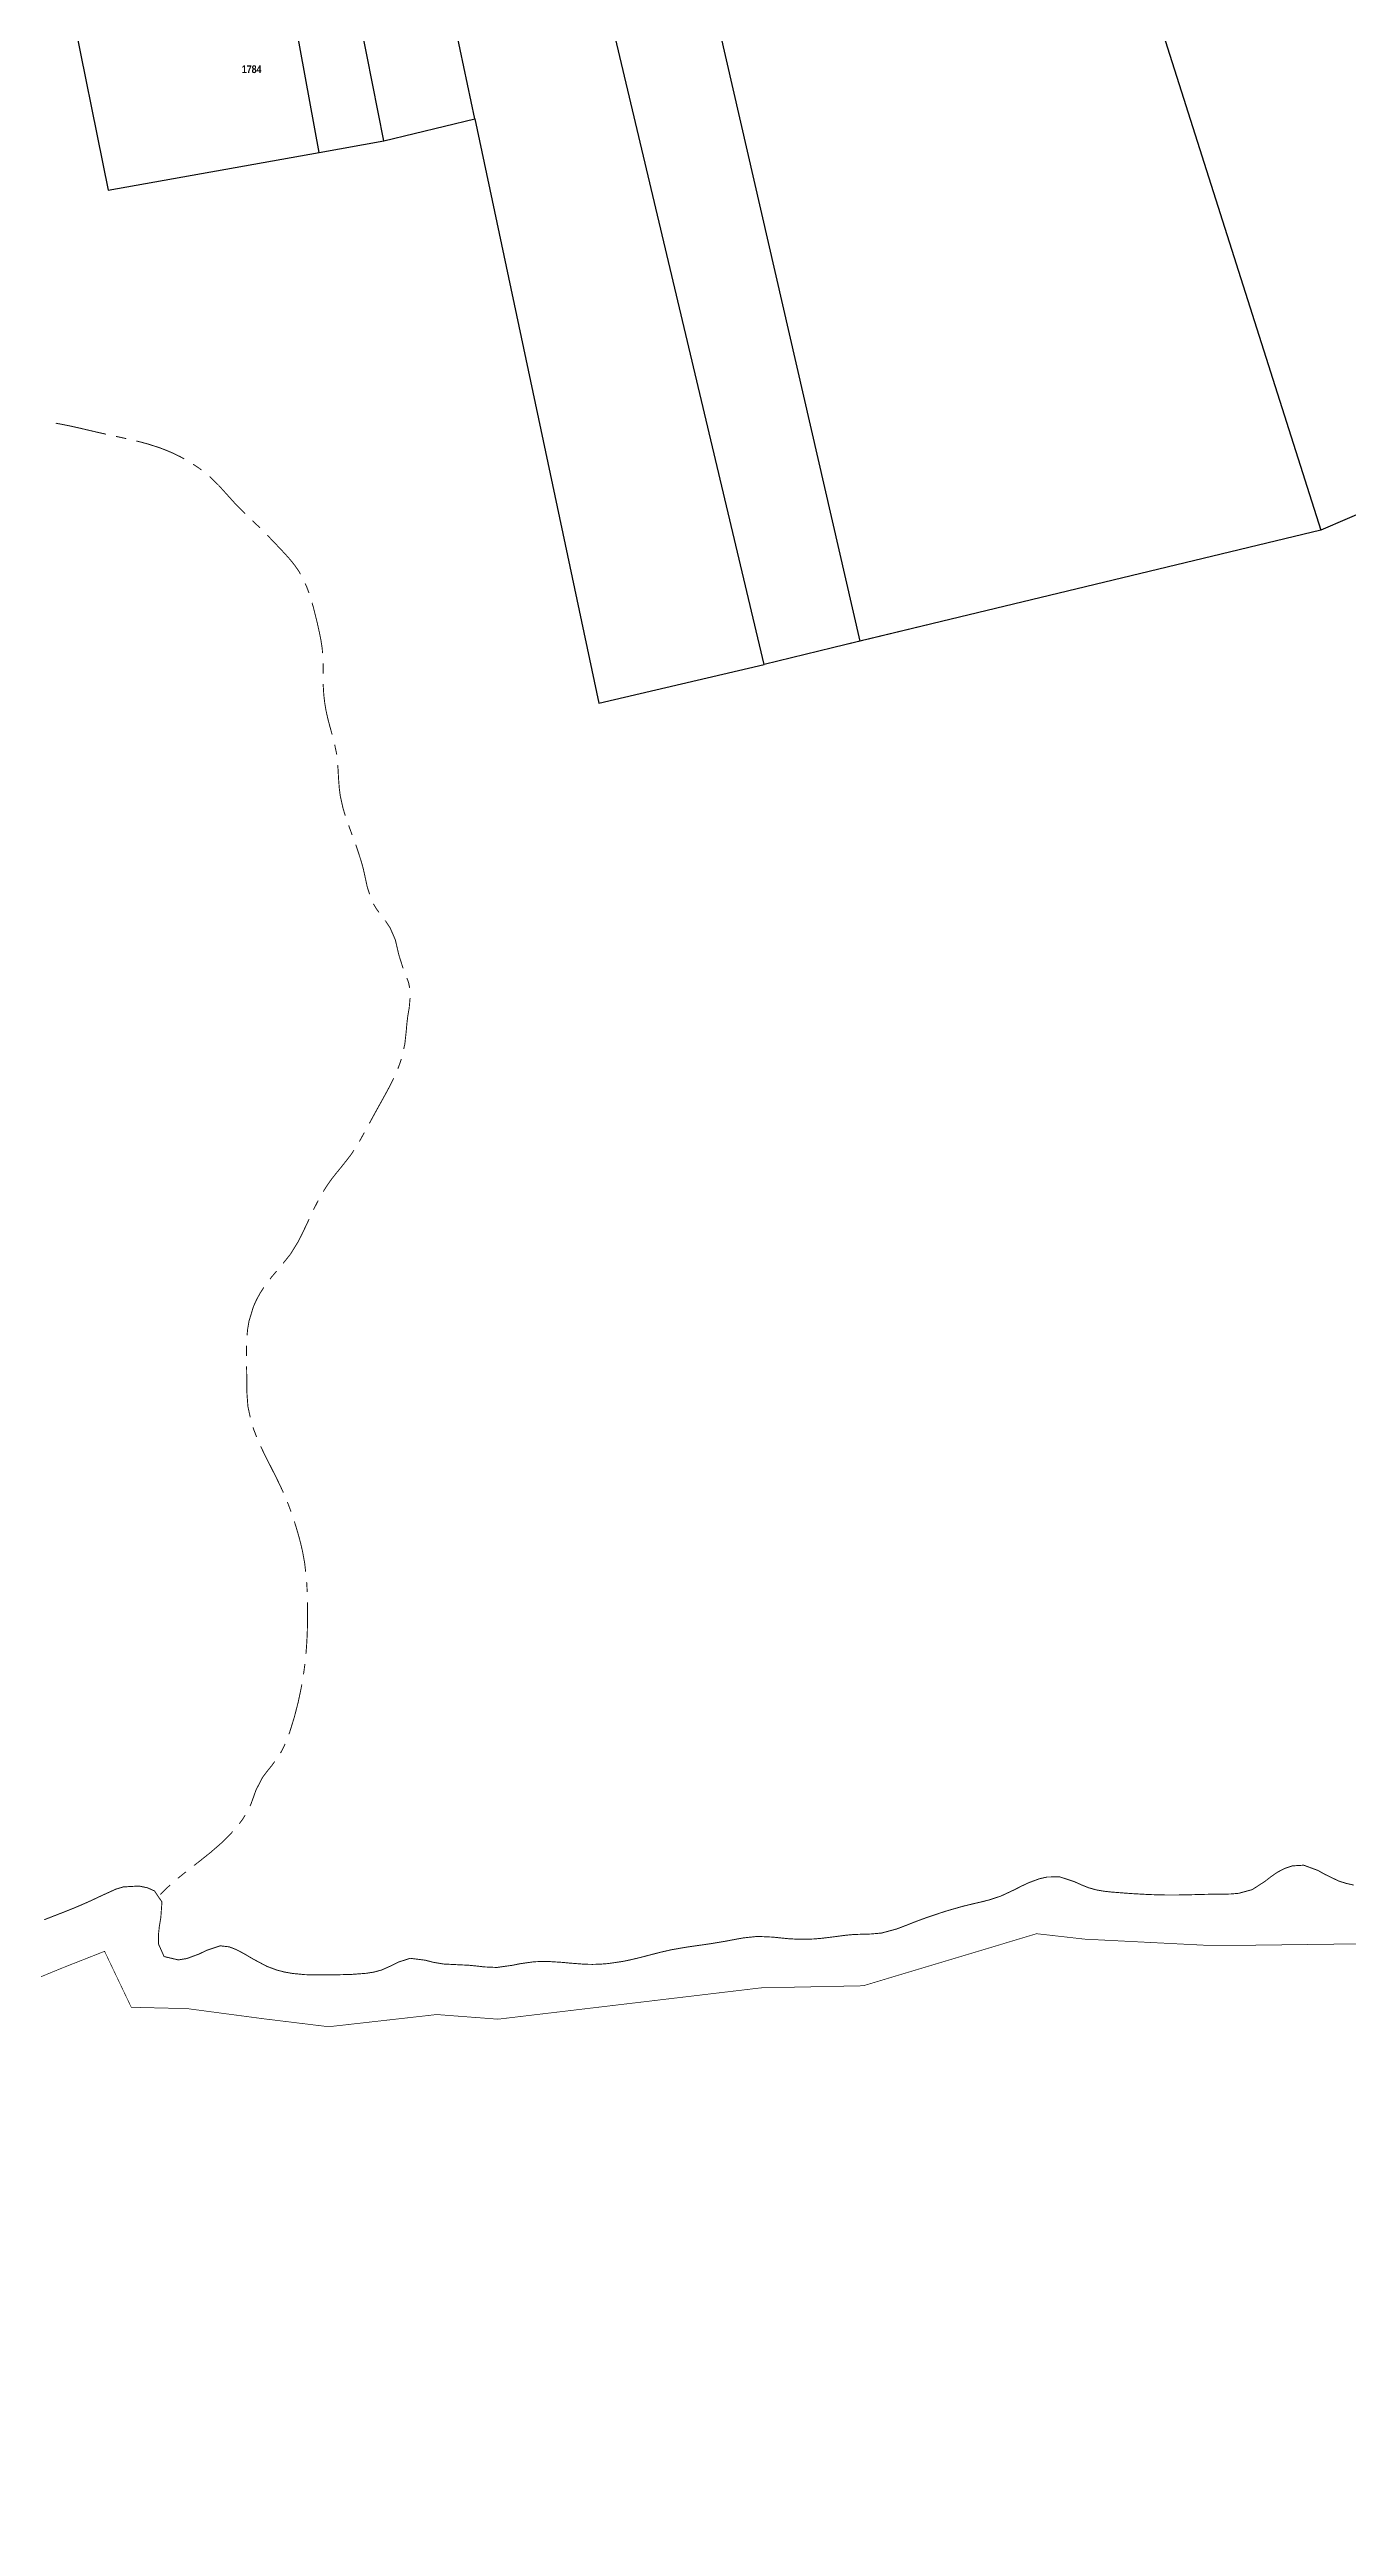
# Model space of a CAD drawing. Extents: x 201549 to 203722, y 4857623 to 4859778.
# Drawn here: x 202937.9 to 203190.1, y 4857622.9 to 4858104 of the extents above; entities that cross this region are included whole.
import ezdxf
from ezdxf.enums import TextEntityAlignment as Align

# ---------------------------------------------------------------- set-up
doc = ezdxf.new("R2010")
doc.units = 0
doc.header["$LTSCALE"] = 1.5
doc.header["$MEASUREMENT"] = 0
for name, color, linetype in [('CD-MALHA-LOTES', 40, 'CONTINUOUS'), ('HD-CURSO-INTER', 170, 'CONTINUOUS'), ('HD-CURSO-PERENE', 170, 'CONTINUOUS'), ('LM-LIM-SETOR-FISCAL', 7, 'CONTINUOUS'), ('RU-QUADRAS', 6, 'CONTINUOUS'), ('Th_NmrPort', 1, 'CONTINUOUS')]:
    doc.layers.add(name, color=color, linetype=linetype)
doc.styles.get("Standard").update_dxf_attribs({"font": 'swisscbo.ttf'})
doc.linetypes.add('Limite', pattern='A,20,-3,[130,ltypeshp.shx,S=6.35,R=0,X=0,Y=0],-3,20', length=46)

msp = doc.modelspace()

# ---------------------------------------------------------------- linework, layer by layer
at = {"layer": 'CD-MALHA-LOTES', "linetype": 'Continuous'}
for p, q in [((203133.8, 4858171.45), (203184.93, 4858010.6)), ((203062.94, 4858129.96), (203095.35, 4857989.05)), ((203076.76, 4857984.49), (203043.27, 4858125.41)), ((203020.53, 4858090.48), (203014.32, 4858119.73)), ((202941.63, 4858114.4), (202949.25, 4858076.62)), ((202990.25, 4858083.96), (202984.8, 4858113.75)), ((203002.83, 4858086.2), (202996.96, 4858116.1)), ((203002.83, 4858086.2), (203020.53, 4858090.48)), ((203020.53, 4858090.48), (203044.6, 4857977)), ((202949.25, 4858076.62), (202990.25, 4858083.96)), ((202990.25, 4858083.96), (203002.83, 4858086.2)), ((203328.56, 4858072.53), (203184.93, 4858010.6)), ((203184.93, 4858010.6), (203095.35, 4857989.05)), ((203095.35, 4857989.05), (203076.76, 4857984.49)), ((203044.6, 4857977), (203076.76, 4857984.49))]:
    msp.add_line(p, q, dxfattribs=at)
at = {"layer": 'HD-CURSO-INTER', "const_width": 0.18}
for points in [[(202939.084949, 4858031.382893), (202940.068048, 4858031.199818)], [(202940.068048, 4858031.199818), (202940.176552, 4858031.179613)], [(202940.176552, 4858031.179613), (202941.04966, 4858031.008951)], [(202941.04966, 4858031.008951), (202941.64942, 4858030.89172)], [(202941.64942, 4858030.89172), (202943.005685, 4858030.592454)], [(202943.005685, 4858030.592454), (202943.679908, 4858030.443685)], [(202943.679908, 4858030.443685), (202944.953945, 4858030.140742)], [(202944.953945, 4858030.140742), (202945.139268, 4858030.096676)], [(202945.139268, 4858030.096676), (202946.901856, 4858029.687273)], [(202946.901856, 4858029.687273), (202947.569657, 4858029.53216)], [(202947.569657, 4858029.53216), (202948.853565, 4858029.250589)], [(202950.807209, 4858028.822484), (202951.784223, 4858028.609308)], [(202951.784223, 4858028.609308), (202951.965534, 4858028.569748)], [(202951.965534, 4858028.569748), (202952.759912, 4858028.390168)], [(202954.708494, 4858027.939878), (202955.674567, 4858027.702219)], [(202955.674567, 4858027.702219), (202956.643963, 4858027.436616)], [(202956.643963, 4858027.436616), (202957.121315, 4858027.305827)], [(202957.121315, 4858027.305827), (202958.553702, 4858026.843812)], [(202958.553702, 4858026.843812), (202959.177799, 4858026.642511)], [(202959.177799, 4858026.642511), (202960.43452, 4858026.165398)], [(202960.43452, 4858026.165398), (202960.582213, 4858026.109326)], [(202960.582213, 4858026.109326), (202961.355496, 4858025.77611)], [(202961.355496, 4858025.77611), (202961.962329, 4858025.51462)], [(202961.962329, 4858025.51462), (202963.166478, 4858024.928489)], [(202963.166478, 4858024.928489), (202963.314131, 4858024.856617)], [(202963.314131, 4858024.856617), (202964.038965, 4858024.440503)], [(202965.767903, 4858023.435831), (202966.597037, 4858022.876782)], [(202966.597037, 4858022.876782), (202966.895137, 4858022.675786)], [(202966.895137, 4858022.675786), (202967.405709, 4858022.289112)], [(202968.958887, 4858021.0304), (202969.236219, 4858020.793936)], [(202969.236219, 4858020.793936), (202970.402601, 4858019.647395)], [(202970.402601, 4858019.647395), (202970.736922, 4858019.31876)], [(202970.736922, 4858019.31876), (202972.433463, 4858017.440268)], [(202972.433463, 4858017.440268), (202972.748466, 4858017.091482)], [(202972.748466, 4858017.091482), (202973.102781, 4858016.697293)], [(202973.102781, 4858016.697293), (202973.752111, 4858015.974889)], [(202973.752111, 4858015.974889), (202975.162139, 4858014.516365)], [(202975.162139, 4858014.516365), (202975.309877, 4858014.363545)], [(202975.309877, 4858014.363545), (202975.876015, 4858013.81623)], [(202977.322929, 4858012.435525), (202977.478015, 4858012.288601)], [(202977.478015, 4858012.288601), (202978.046169, 4858011.744931)], [(202978.046169, 4858011.744931), (202978.587629, 4858011.226804)], [(202978.587629, 4858011.226804), (202978.764347, 4858011.049154)], [(202980.174836, 4858009.631225), (202980.700339, 4858009.10295)], [(202980.700339, 4858009.10295), (202981.56906, 4858008.197407)], [(202981.56906, 4858008.197407), (202981.739305, 4858008.019946)], [(202981.739305, 4858008.019946), (202982.942674, 4858006.743739)], [(202982.942674, 4858006.743739), (202983.589554, 4858006.057703)], [(202983.589554, 4858006.057703), (202984.292928, 4858005.268601)], [(202984.292928, 4858005.268601), (202984.592387, 4858004.932645)], [(202984.592387, 4858004.932645), (202984.937574, 4858004.504516)], [(202984.937574, 4858004.504516), (202985.534206, 4858003.764525)], [(202985.534206, 4858003.764525), (202986.128561, 4858002.899611)], [(202986.128561, 4858002.899611), (202986.42302, 4858002.471111)], [(202986.42302, 4858002.471111), (202986.638605, 4858002.042161)], [(202987.53673, 4858000.25516), (202987.768514, 4857999.793979)], [(202987.768514, 4857999.793979), (202988.291583, 4857998.40538)], [(202988.879981, 4857996.493942), (202989.11341, 4857995.733546)], [(202989.11341, 4857995.733546), (202989.650025, 4857993.59527)], [(202989.650025, 4857993.59527), (202989.843084, 4857992.825978)], [(202989.843084, 4857992.825978), (202990.324278, 4857990.672225)], [(202990.324278, 4857990.672225), (202990.338311, 4857990.609415)], [(202990.338311, 4857990.609415), (202990.517641, 4857989.69112)], [(202990.517641, 4857989.69112), (202990.626506, 4857989.133653)], [(202990.626506, 4857989.133653), (202990.845005, 4857987.718418)], [(202990.845005, 4857987.718418), (202990.855458, 4857987.650712)], [(202990.855458, 4857987.650712), (202990.920388, 4857986.721486)], [(202991.055141, 4857983.331108), (202991.050022, 4857982.726119)], [(202991.05265, 4857984.726095), (202991.054435, 4857983.726097)], [(202991.054435, 4857983.726097), (202991.055141, 4857983.331108)], [(202991.054629, 4857980.726218), (202991.059037, 4857980.32765)], [(202991.059037, 4857980.32765), (202991.157989, 4857978.729303)], [(202991.157989, 4857978.729303), (202991.167551, 4857978.574845)], [(202991.167551, 4857978.574845), (202991.267182, 4857977.735491)], [(202991.267182, 4857977.735491), (202991.344515, 4857977.08399)], [(202991.344515, 4857977.08399), (202991.568246, 4857975.758818)], [(202991.568246, 4857975.758818), (202991.594702, 4857975.602121)], [(202991.594702, 4857975.602121), (202991.773152, 4857974.780184)], [(202991.773152, 4857974.780184), (202991.91391, 4857974.131854)], [(202991.91391, 4857974.131854), (202992.252692, 4857972.838937)], [(202992.252692, 4857972.838937), (202992.332721, 4857972.533517)], [(202992.332721, 4857972.533517), (202992.518802, 4857971.875035)], [(202992.518802, 4857971.875035), (202992.742188, 4857971.084545)], [(202992.742188, 4857971.084545), (202992.789197, 4857970.912292)], [(202993.277247, 4857968.973546), (202993.483603, 4857967.995069)], [(202993.483603, 4857967.995069), (202993.680412, 4857967.061856)], [(202993.680412, 4857967.061856), (202993.684491, 4857967.015777)], [(202993.860837, 4857965.023566), (202993.944376, 4857964.079812)], [(202993.944376, 4857964.079812), (202993.995873, 4857963.028517)], [(202993.995873, 4857963.028517), (202994.018009, 4857962.576638)], [(202994.018009, 4857962.576638), (202994.132822, 4857961.033323)], [(202994.132822, 4857961.033323), (202994.173199, 4857960.490572)], [(202994.173199, 4857960.490572), (202994.361237, 4857959.047019)], [(202994.361237, 4857959.047019), (202994.366995, 4857959.002809)], [(202994.366995, 4857959.002809), (202994.790248, 4857957.093748)], [(202994.790248, 4857957.093748), (202994.905114, 4857956.575649)], [(202994.905114, 4857956.575649), (202995.334842, 4857955.170574)], [(202995.990464, 4857953.281112), (202996.03582, 4857953.150659)], [(202996.03582, 4857953.150659), (202996.333614, 4857952.341852)], [(202996.333614, 4857952.341852), (202996.554333, 4857951.742378)], [(202996.554333, 4857951.742378), (202996.678781, 4857951.403311)], [(202997.367893, 4857949.525779), (202997.515464, 4857949.123711)], [(202997.515464, 4857949.123711), (202998.316482, 4857946.679935)], [(202998.316482, 4857946.679935), (202998.448184, 4857946.278133)], [(202998.448184, 4857946.278133), (202998.600109, 4857945.721324)], [(202998.600109, 4857945.721324), (202998.843908, 4857944.827791)], [(202998.843908, 4857944.827791), (202999.289686, 4857942.802465)], [(202999.289686, 4857942.802465), (202999.314313, 4857942.690576)], [(202999.314313, 4857942.690576), (202999.501427, 4857941.82514)], [(202999.501427, 4857941.82514), (202999.634574, 4857941.209314)], [(202999.634574, 4857941.209314), (203000.075792, 4857939.912365)], [(203000.794049, 4857938.05313), (203001.30531, 4857937.193705)], [(203001.30531, 4857937.193705), (203001.373768, 4857937.078629)], [(203001.373768, 4857937.078629), (203001.885488, 4857936.379863)], [(203003.088813, 4857934.782473), (203003.192194, 4857934.647079)], [(203003.192194, 4857934.647079), (203003.660453, 4857933.962205)], [(203003.660453, 4857933.962205), (203004.038984, 4857933.408566)], [(203004.038984, 4857933.408566), (203004.965279, 4857931.271338)], [(203004.965279, 4857931.271338), (203005.066649, 4857931.037448)], [(203005.066649, 4857931.037448), (203005.689884, 4857928.364045)], [(203005.689884, 4857928.364045), (203005.750979, 4857928.101975)], [(203005.750979, 4857928.101975), (203006.275624, 4857926.452499)], [(203006.275624, 4857926.452499), (203006.56738, 4857925.535223)], [(203006.56738, 4857925.535223), (203006.58135, 4857925.500484)], [(203007.310256, 4857923.638311), (203007.648501, 4857922.699485)], [(203007.648501, 4857922.699485), (203007.84567, 4857921.716974)], [(203007.935406, 4857919.739698), (203007.845158, 4857918.743779)], [(203007.304585, 4857914.737313), (203007.22414, 4857913.785729)], [(203007.310012, 4857914.782006), (203007.304585, 4857914.737313)], [(203007.497581, 4857916.32677), (203007.310012, 4857914.782006)], [(203007.574566, 4857916.763933), (203007.497581, 4857916.32677)], [(203007.762407, 4857917.830604), (203007.574566, 4857916.763933)], [(203007.845158, 4857918.743779), (203007.762407, 4857917.830604)], [(203006.909716, 4857910.781534), (203006.685137, 4857909.82837)], [(203006.911965, 4857910.802148), (203006.909716, 4857910.781534)], [(203007.178184, 4857913.242111), (203006.911965, 4857910.802148)], [(203007.22414, 4857913.785729), (203007.178184, 4857913.242111)], [(203005.730949, 4857906.437642), (203005.544743, 4857906.0026)], [(203005.902566, 4857906.935686), (203005.730949, 4857906.437642)], [(203006.221997, 4857907.862698), (203005.902566, 4857906.935686)], [(203006.226468, 4857907.881675), (203006.221997, 4857907.862698)], [(203002.673679, 4857900.217358), (203001.927836, 4857898.874231)], [(203002.898013, 4857900.62316), (203002.673679, 4857900.217358)], [(203003.399545, 4857901.530385), (203002.898013, 4857900.62316)], [(203003.852416, 4857902.380678), (203003.399545, 4857901.530385)], [(203004.104806, 4857902.854556), (203003.852416, 4857902.380678)], [(203004.310871, 4857903.269284), (203004.104806, 4857902.854556)], [(203004.755839, 4857904.164831), (203004.310871, 4857903.269284)], [(203000.051488, 4857895.458957), (203000.002102, 4857895.368314)], [(203000.482234, 4857896.245511), (203000.051488, 4857895.458957)], [(203001.491964, 4857898.089305), (203000.482234, 4857896.245511)], [(203001.927836, 4857898.874231), (203001.491964, 4857898.089305)], [(202998.523808, 4857892.66498), (202998.067029, 4857891.867693)], [(202998.562826, 4857892.736116), (202998.523808, 4857892.66498)], [(202999.043738, 4857893.612885), (202998.562826, 4857892.736116)], [(202993.612123, 4857885.753509), (202992.732398, 4857884.635364)], [(202993.979915, 4857886.198446), (202993.612123, 4857885.753509)], [(202994.569011, 4857886.911105), (202993.979915, 4857886.198446)], [(202994.615635, 4857886.970339), (202994.569011, 4857886.911105)], [(202996.422921, 4857889.266393), (202994.615635, 4857886.970339)], [(202996.465255, 4857889.331893), (202996.422921, 4857889.266393)], [(202997.008071, 4857890.171744), (202996.465255, 4857889.331893)], [(202991.693392, 4857883.163139), (202991.060277, 4857882.146157)], [(202992.154307, 4857883.819523), (202991.693392, 4857883.163139)], [(202992.683965, 4857884.573806), (202992.154307, 4857883.819523)], [(202992.732398, 4857884.635364), (202992.683965, 4857884.573806)], [(202987.973321, 4857876.077403), (202987.034239, 4857874.101906)], [(202988.319284, 4857876.812742), (202987.973321, 4857876.077403)], [(202989.250032, 4857878.791029), (202989.170721, 4857878.622453)], [(202989.619814, 4857879.515851), (202989.250032, 4857878.791029)], [(202990.074259, 4857880.406626), (202989.619814, 4857879.515851)], [(202986.15391, 4857872.370673), (202985.077137, 4857870.617314)], [(202986.587559, 4857873.207375), (202986.15391, 4857872.370673)], [(202986.846596, 4857873.707171), (202986.587559, 4857873.207375)], [(202987.034239, 4857874.101906), (202986.846596, 4857873.707171)], [(202981.884466, 4857866.573636), (202981.342087, 4857865.929984)], [(202981.988067, 4857866.693323), (202981.884466, 4857866.573636)], [(202984.72746, 4857870.047918), (202983.276006, 4857868.222927)], [(202985.077137, 4857870.617314), (202984.72746, 4857870.047918)], [(202978.47926, 4857861.841871), (202978.105154, 4857861.164359)], [(202978.835065, 4857862.486239), (202978.47926, 4857861.841871)], [(202978.978416, 4857862.70784), (202978.835065, 4857862.486239)], [(202979.521567, 4857863.547475), (202978.978416, 4857862.70784)], [(202980.913386, 4857865.421235), (202980.711723, 4857865.154096)], [(202981.342087, 4857865.929984), (202980.913386, 4857865.421235)], [(202976.624049, 4857856.950118), (202976.499255, 4857856.210262)], [(202976.696242, 4857857.189147), (202976.624049, 4857856.950118)], [(202977.48324, 4857859.794858), (202976.696242, 4857857.189147)], [(202977.598202, 4857860.048012), (202977.48324, 4857859.794858)], [(202978.105154, 4857861.164359), (202977.598202, 4857860.048012)], [(202976.149221, 4857852.230057), (202976.123185, 4857851.594217)], [(202976.374006, 4857855.467706), (202976.24689, 4857854.227247)], [(202976.499255, 4857856.210262), (202976.374006, 4857855.467706)], [(202976.123185, 4857851.594217), (202976.135036, 4857850.230641)], [(202976.157166, 4857848.230789), (202976.178831, 4857847.231024)], [(202976.178831, 4857847.231024), (202976.181735, 4857847.096973)], [(202976.181735, 4857847.096973), (202976.2002, 4857845.231147)], [(202976.2002, 4857845.231147), (202976.208084, 4857844.434517)], [(202976.208084, 4857844.434517), (202976.226909, 4857843.231333)], [(202976.226909, 4857843.231333), (202976.231606, 4857842.93116)], [(202976.231606, 4857842.93116), (202976.360023, 4857841.236227)], [(202976.360023, 4857841.236227), (202976.424492, 4857840.38531)], [(202976.424492, 4857840.38531), (202976.878252, 4857838.287172)], [(202977.411049, 4857836.361935), (202977.520646, 4857836.022224)], [(202977.520646, 4857836.022224), (202977.749101, 4857835.421126)], [(202977.749101, 4857835.421126), (202978.057042, 4857834.610893)], [(202978.057042, 4857834.610893), (202978.110554, 4857834.488892)], [(202978.913915, 4857832.657332), (202979.019262, 4857832.417154)], [(202979.019262, 4857832.417154), (202979.339307, 4857831.752456)], [(202979.339307, 4857831.752456), (202979.670054, 4857831.065531)], [(202979.670054, 4857831.065531), (202980.679746, 4857829.068694)], [(202980.679746, 4857829.068694), (202981.022562, 4857828.390718)], [(202981.022562, 4857828.390718), (202981.581569, 4857827.283557)], [(202981.581569, 4857827.283557), (202981.898506, 4857826.655835)], [(202981.898506, 4857826.655835), (202982.467817, 4857825.49068)], [(202982.467817, 4857825.49068), (202982.557317, 4857825.30751)], [(202982.557317, 4857825.30751), (202982.893579, 4857824.585875)], [(202982.893579, 4857824.585875), (202983.191028, 4857823.947537)], [(202983.191028, 4857823.947537), (202983.305941, 4857823.675012)], [(202984.083012, 4857821.832144), (202984.259622, 4857821.413303)], [(202984.259622, 4857821.413303), (202984.451233, 4857820.90262)], [(202984.451233, 4857820.90262), (202984.786569, 4857820.008884)], [(202984.786569, 4857820.008884), (202984.801429, 4857819.965959)], [(202985.443654, 4857818.071991), (202985.735572, 4857817.160425)], [(202985.735572, 4857817.160425), (202986.30792, 4857815.199409)], [(202986.30792, 4857815.199409), (202986.333419, 4857815.112045)], [(202986.333419, 4857815.112045), (202986.562351, 4857814.232355)], [(202986.562351, 4857814.232355), (202986.711759, 4857813.658245)], [(202986.711759, 4857813.658245), (202987.025411, 4857812.286889)], [(202987.025411, 4857812.286889), (202987.04642, 4857812.195034)], [(202987.04642, 4857812.195034), (202987.389186, 4857810.320339)], [(202987.389186, 4857810.320339), (202987.44639, 4857810.007476)], [(202987.44639, 4857810.007476), (202987.637404, 4857808.336407)], [(202987.832628, 4857806.346455), (202987.887347, 4857805.529623)], [(202987.887347, 4857805.529623), (202987.93942, 4857804.349434)], [(202987.994083, 4857802.350235), (202988.007283, 4857801.803378)], [(202988.007283, 4857801.803378), (202988.007869, 4857799.350395)], [(202988.007869, 4857799.350395), (202988.008, 4857798.803836)], [(202987.843174, 4857794.353888), (202987.807225, 4857793.753555)], [(202987.896913, 4857795.251282), (202987.843174, 4857794.353888)], [(202987.901153, 4857795.352192), (202987.896913, 4857795.251282)], [(202987.959894, 4857796.750186), (202987.901153, 4857795.352192)], [(202987.973963, 4857797.350793), (202987.959894, 4857796.750186)], [(202988.008, 4857798.803836), (202987.973963, 4857797.350793)], [(202987.36126, 4857789.378393), (202987.265582, 4857788.661681)], [(202987.464267, 4857790.150002), (202987.36126, 4857789.378393)], [(202987.487651, 4857790.370311), (202987.464267, 4857790.150002)], [(202987.807225, 4857793.753555), (202987.696086, 4857792.359386)], [(202986.769149, 4857785.701782), (202986.296302, 4857783.475951)], [(202986.896949, 4857786.414919), (202986.769149, 4857785.701782)], [(202987.265582, 4857788.661681), (202987.222822, 4857788.388073)], [(202985.438283, 4857780.065942), (202984.705746, 4857777.693164)], [(202985.567584, 4857780.566221), (202985.438283, 4857780.065942)], [(202986.18863, 4857782.969112), (202985.567584, 4857780.566221)], [(202986.296302, 4857783.475951), (202986.18863, 4857782.969112)], [(202983.648731, 4857774.887728), (202983.442976, 4857774.409417)], [(202984.557027, 4857777.211444), (202984.386678, 4857776.745779)], [(202984.705746, 4857777.693164), (202984.557027, 4857777.211444)], [(202981.141734, 4857770.766031), (202980.408898, 4857769.864434)], [(202981.620642, 4857771.453869), (202981.141734, 4857770.766031)], [(202983.442976, 4857774.409417), (202982.761073, 4857773.096645)], [(202977.98675, 4857765.906584), (202977.54013, 4857764.640541)], [(202978.290112, 4857766.489906), (202977.98675, 4857765.906584)], [(202979.281928, 4857768.397026), (202978.290112, 4857766.489906)], [(202979.795547, 4857769.07479), (202979.281928, 4857768.397026)], [(202980.188033, 4857769.592707), (202979.795547, 4857769.07479)], [(202980.408898, 4857769.864434), (202980.188033, 4857769.592707)], [(202975.883644, 4857761.011733), (202975.369676, 4857760.20611)], [(202976.964455, 4857763.071692), (202976.819309, 4857762.776605)], [(202977.196507, 4857763.701448), (202976.964455, 4857763.071692)], [(202977.48593, 4857764.4869), (202977.196507, 4857763.701448)], [(202977.54013, 4857764.640541), (202977.48593, 4857764.4869)], [(202971.346843, 4857755.70869), (202970.996898, 4857755.378369)], [(202972.087799, 4857756.408098), (202971.346843, 4857755.70869)], [(202972.772818, 4857757.110435), (202972.087799, 4857756.408098)], [(202973.136022, 4857757.482822), (202972.772818, 4857757.110435)], [(202973.451151, 4857757.84465), (202973.136022, 4857757.482822)], [(202975.369676, 4857760.20611), (202974.739813, 4857759.37303)], [(202966.679066, 4857751.817458), (202965.951358, 4857751.253063)], [(202966.740986, 4857751.86664), (202966.679066, 4857751.817458)], [(202969.028413, 4857753.683506), (202966.740986, 4857751.86664)], [(202969.08814, 4857753.734931), (202969.028413, 4857753.683506)], [(202970.996898, 4857755.378369), (202969.08814, 4857753.734931)], [(202959.846409, 4857746.091289), (202959.544394, 4857745.796254)], [(202960.62034, 4857746.847334), (202959.846409, 4857746.091289)], [(202961.311666, 4857747.45142), (202960.62034, 4857746.847334)], [(202962.879609, 4857748.821503), (202962.817708, 4857748.767413)], [(202963.593473, 4857749.398346), (202962.879609, 4857748.821503)], [(202964.046359, 4857749.764304), (202963.593473, 4857749.398346)], [(202964.375206, 4857750.021915), (202964.046359, 4857749.764304)], [(202959.544394, 4857745.796254), (202959.380266, 4857745.627199)]]:
    msp.add_lwpolyline(points, dxfattribs=at)
at = {"layer": 'HD-CURSO-PERENE', "const_width": 0.18}
msp.add_lwpolyline([(202936.835673, 4857740.723287), (202939.630363, 4857741.809303), (202941.029153, 4857742.352687), (202943.160677, 4857743.217741), (202944.54292, 4857743.810125), (202945.913936, 4857744.422679), (202948.047822, 4857745.426944), (202950.752996, 4857746.655469), (202952.192846, 4857747.095545), (202955.245144, 4857747.266753), (202956.876555, 4857746.935925), (202958.28333, 4857746.310086), (202959.717487, 4857744.166141), (202959.493079, 4857741.101444), (202959.208729, 4857739.421018), (202959.022044, 4857737.652312), (202959.055771, 4857735.980453), (202960.133967, 4857733.569995), (202962.891539, 4857732.923191), (202964.558634, 4857733.187402), (202966.954602, 4857734.0749), (202968.366837, 4857734.765154), (202971.060044, 4857735.656692), (202972.801739, 4857735.453688), (202974.21792, 4857734.899426), (202975.618891, 4857734.154985), (202977.489527, 4857733.056655), (202980.114185, 4857731.664127), (202982.119205, 4857730.922708), (202983.578796, 4857730.554368), (202985.070497, 4857730.291847), (202987.46295, 4857730.060578), (202988.962569, 4857730.005296), (202991.959243, 4857730.006232), (202993.651726, 4857730.02665), (202996.650445, 4857730.10976), (202999.44173, 4857730.321079), (203000.925085, 4857730.558693), (203002.378916, 4857730.951253), (203004.32734, 4857731.813726), (203005.700763, 4857732.50948), (203007.965249, 4857733.231071), (203010.88915, 4857732.862879), (203012.387292, 4857732.470623), (203014.410666, 4857732.125885), (203017.400741, 4857731.974144), (203019.404586, 4857731.880442), (203020.90292, 4857731.726554), (203022.400921, 4857731.555327), (203024.798601, 4857731.453906), (203027.757128, 4857731.867519), (203029.235625, 4857732.167868), (203031.929697, 4857732.549403), (203033.430156, 4857732.620125), (203034.932788, 4857732.607408), (203037.523682, 4857732.437187), (203039.017312, 4857732.296207), (203041.870679, 4857732.079897), (203043.371562, 4857732.050794), (203044.873504, 4857732.093156), (203046.371751, 4857732.206834), (203049.091311, 4857732.596984), (203050.561437, 4857732.894937), (203052.023581, 4857733.2348), (203053.479953, 4857733.60201), (203055.248563, 4857734.064058), (203056.702577, 4857734.434469), (203058.782985, 4857734.907104), (203061.739135, 4857735.414206), (203063.225162, 4857735.62604), (203064.711137, 4857735.832889), (203066.202858, 4857736.051117), (203069.162697, 4857736.538778), (203071.289783, 4857736.940405), (203072.772732, 4857737.204165), (203075.446799, 4857737.482994), (203078.432128, 4857737.348769), (203079.929234, 4857737.189884), (203081.428945, 4857737.03961), (203083.291872, 4857736.934295), (203084.794176, 4857736.927228), (203086.294331, 4857736.985129), (203087.790129, 4857737.103716), (203089.618295, 4857737.320816), (203092.592565, 4857737.710329), (203094.087451, 4857737.8473), (203095.92352, 4857737.914504), (203097.429127, 4857737.949627), (203099.558395, 4857738.14012), (203102.440617, 4857738.914616), (203103.854303, 4857739.446827), (203105.260993, 4857740.005111), (203106.69853, 4857740.556621), (203108.108549, 4857741.070805), (203110.942476, 4857742.033777), (203112.400752, 4857742.496169), (203115.285894, 4857743.321815), (203117.529612, 4857743.862254), (203119.000777, 4857744.201206), (203120.457933, 4857744.570003), (203122.691875, 4857745.298604), (203125.382759, 4857746.557606), (203126.719319, 4857747.240504), (203128.087927, 4857747.890574), (203130.227597, 4857748.683432), (203131.7228, 4857749.020453), (203134.157968, 4857749.052554), (203136.979937, 4857748.13224), (203138.366928, 4857747.505214), (203139.772914, 4857746.938238), (203141.255438, 4857746.524108), (203142.733955, 4857746.265164), (203144.23139, 4857746.099649), (203146.955169, 4857745.887138), (203148.451707, 4857745.78291), (203151.443388, 4857745.616802), (203153.898749, 4857745.541392), (203155.401951, 4857745.52448), (203156.903412, 4857745.527288), (203158.937451, 4857745.559005), (203161.915177, 4857745.640428), (203163.420623, 4857745.673011), (203165.876115, 4857745.687648), (203167.424651, 4857745.725259), (203168.94148, 4857745.857461), (203171.564327, 4857746.565684), (203174.023873, 4857748.157896), (203175.228595, 4857749.089861), (203176.504324, 4857749.968065), (203177.937219, 4857750.706986), (203179.408458, 4857751.187072), (203181.578034, 4857751.314084), (203184.335692, 4857750.30195), (203185.675258, 4857749.543166), (203188.378729, 4857748.239218), (203189.814496, 4857747.787564), (203191.278231, 4857747.458385)], dxfattribs=at)
at = {"layer": 'LM-LIM-SETOR-FISCAL', "linetype": 'Limite', "ltscale": 0.1, "const_width": 0.13, "flags": 128}
msp.add_lwpolyline([(203690.260081, 4857945.070709), (203624.634323, 4857876.322086), (203597.483031, 4857858.402645), (203529.936951, 4857817.251163), (203477.865481, 4857798.204621), (203470.255508, 4857794.734503), (203461.352554, 4857793.163394), (203446.975153, 4857796.8587), (203434.268062, 4857794.37427), (203415.032253, 4857783.068658), (203402.126694, 4857778.711644), (203386.003618, 4857774.608536), (203366.6323, 4857771.115492), (203345.157893, 4857770.830854), (203324.568024, 4857761.841833), (203301.581821, 4857760.866899), (203281.417715, 4857748.511746), (203252.78859, 4857741.388472), (203232.306394, 4857736.754404), (203212.334562, 4857736.296293), (203164.13965, 4857735.679698), (203138.99187, 4857736.954266), (203129.680407, 4857738.01055), (203095.984474, 4857727.896851), (203076.140726, 4857727.494996), (203025.014879, 4857721.40905), (203013.097806, 4857722.309608), (202992.105773, 4857719.939497), (202979.44632, 4857721.489532), (202964.645261, 4857723.459119), (202953.753944, 4857723.719881), (202948.567743, 4857734.588869), (202940.56683, 4857731.445097), (202928.292667, 4857726.395284), (202921.586801, 4857725.262879), (202891.249062, 4857717.013101), (202861.035745, 4857717.951775), (202843.379163, 4857715.343702), (202826.226463, 4857711.657758), (202804.140432, 4857707.443751), (202790.771355, 4857705.517518), (202768.577753, 4857708.236936), (202742.152032, 4857707.156689), (202736.174828, 4857706.655519), (202713.938929, 4857709.927449), (202695.611231, 4857706.369079), (202673.258666, 4857705.478725), (202656.72527, 4857701.372747), (202629.28054, 4857702.0954), (202612.6653, 4857697.207584), (202591.913663, 4857697.17112), (202573.082963, 4857699.207561), (202562.981881, 4857701.348758), (202542.231335, 4857696.463209), (202527.692121, 4857697.497329), (202506.011184, 4857700.954059), (202495.762995, 4857701.67688), (202477.853417, 4857695.637221), (202451.601566, 4857695.14746), (202439.72292, 4857695.152163), (202414.832804, 4857702.264138), (202409.505623, 4857708.382417), (202404.550581, 4857702.764348), (202392.386131, 4857694.909473), (202374.402744, 4857694.375334), (202370.790504, 4857707.218853), (202367.880357, 4857708.81308), (202365.097896, 4857694.881213), (202346.982515, 4857685.19854), (202335.643949, 4857688.651167), (202326.525916, 4857697.119411), (202318.576754, 4857694.737974), (202307.818302, 4857689.468212), (202291.471974, 4857680.842357), (202275.589764, 4857677.708389), (202259.053519, 4857679.374097), (202243.073737, 4857672.961005), (202214.272961, 4857673.983007), (202196.235748, 4857671.160004), (202166.262371, 4857673.222085), (202137.067905, 4857668.508741), (202112.979693, 4857664.510834), (202063.331805, 4857653.140334), (202048.493217, 4857650.054933), (202035.091784, 4857651.969478), (202023.899221, 4857655.255238), (202010.52796, 4857651.884532), (201999.307441, 4857648.055643), (201981.197242, 4857645.667621), (201954.082742, 4857645.121141), (201945.697725, 4857640.894606), (201931.391917, 4857630.157612), (201908.026813, 4857622.950269), (201883.4729, 4857629.270611), (201877.508406, 4857642.469721), (201854.745798, 4857639.06854), (201839.350138, 4857636.086338), (201828.34266, 4857631.211106), (201818.072406, 4857630.661005), (201791.730674, 4857645.716636), (201783.325652, 4857653.738781), (201774.365733, 4857662.184936), (201765.573826, 4857663.836912), (201752.290529, 4857659.858284), (201735.04564, 4857660.887584), (201727.455562, 4857670.187429), (201720.531788, 4857683.341011), (201712.157613, 4857700.626833), (201694.727347, 4857720.897673), (201679.589184, 4857740.191677), (201657.32648, 4857767.233141), (201654.564139, 4857799.822595), (201653.168948, 4857816.601418), (201648.897983, 4857832.521318), (201641.426502, 4857850.868289), (201624.439538, 4857878.124504), (201609.705016, 4857904.118762), (201594.767048, 4857924.49684), (201579.688593, 4857946.624543), (201574.368593, 4857976.270242), (201571.408411, 4858003.505486), (201566.936517, 4858039.389321), (201564.764318, 4858078.72263), (201562.269694, 4858104.600839), (201551.757007, 4858133.952949), (201551.186373, 4858156.429924), (201549.119269, 4858170.401701), (201549.246745, 4858186.104627), (201554.678227, 4858203.249655), (201558.171305, 4858220.410541), (201560.177107, 4858236.514509), (201560.415055, 4858239.809246), (201559.788221, 4858242.511434), (201551.336892, 4858249.701553), (201552.157199, 4858261.553469), (201556.911984, 4858273.515997), (201560.097639, 4858284.875736), (201560.510399, 4858299.28515), (201557.624238, 4858311.705049), (201560.009833, 4858320.099542), (201561.981178, 4858326.691836), (201566.707313, 4858341.650918), (201582.546234, 4858358.27629), (201591.67817, 4858367.066748), (201615.096765, 4858382.768909), (201643.467678, 4858408.340795), (201662.426287, 4858428.461694), (201687.49864, 4858456.872452), (201695.711751, 4858480.503996), (201697.241213, 4858493.368461), (201708.122023, 4858512.454588), (201708.913728, 4858524.199447), (201718.579722, 4858544.463789), (201733.577492, 4858559.16074), (201748.497093, 4858572.745024), (201759.62483, 4858585.08596), (201772.517183, 4858599.8166), (201797.761054, 4858621.167174), (201813.769148, 4858629.66302), (201830.418521, 4858646.310562), (201849.011501, 4858664.504513), (201851.314022, 4858668.825445), (201857.549066, 4858681.544401), (201862.42871, 4858685.799557), (201865.966242, 4858689.749341), (201865.68234, 4858691.625443), (201857.763701, 4858695.442229), (201850.485155, 4858704.533181), (201847.54822, 4858723.831601), (201858.251257, 4858731.66627), (201858.92976, 4858736.348746), (201856.131935, 4858739.11135), (201855.153114, 4858759.016886), (201862.856619, 4858771.755825), (201872.56032, 4858788.598255), (201887.559021, 4858785.607288), (201894.924798, 4858786.689227), (201898.748315, 4858791.479933), (201901.748118, 4858797.019428), (201899.947285, 4858805.270061), (201902.159269, 4858816.15094), (201916.649053, 4858830.131738), (201922.681108, 4858839.197621), (201923.717945, 4858848.876055), (201927.12082, 4858860.1517), (201927.274817, 4858875.017476), (201925.508092, 4858896.764205), (201942.625428, 4858910.622255), (201947.555532, 4858919.314093), (201951.803836, 4858928.782451), (201954.266441, 4858935.163408), (201959.271015, 4858947.314055), (201964.479977, 4858959.592926), (201967.152407, 4858968.266465), (201964.55435, 4858976.487948), (201962.894294, 4858991.279376), (201964.900793, 4859004.827319), (201964.6517, 4859016.898797), (201965.696998, 4859030.808415), (201969.531889, 4859045.576569), (201975.75863, 4859052.20621), (201969.45004, 4859055.850905), (201965.009026, 4859070.898106), (201965.069362, 4859074.030336), (201963.476629, 4859075.991683), (201953.10009, 4859077.836379), (201942.441068, 4859084.073053), (201934.726475, 4859088.201758), (201918.16488, 4859094.012892), (201910.256895, 4859096.550971), (201893.421427, 4859107.28582), (201885.268901, 4859113.680363), (201864.45443, 4859121.529069), (201850.623658, 4859135.609088), (201846.963877, 4859146.620609), (201855.767516, 4859165.416404), (201875.347527, 4859164.308429), (201889.044993, 4859157.340855), (201904.349852, 4859149.80302), (201927.90161, 4859138.922585), (201938.715832, 4859134.958824), (201957.005609, 4859130.242277), (201977.026771, 4859120.820983), (201985.806231, 4859116.11566), (201991.168531, 4859121.52132), (201992.488353, 4859131.751117), (202001.404985, 4859144.188737), (202015.237277, 4859158.295848), (202027.695168, 4859169.318871), (202029.771608, 4859171.898113), (202033.776454, 4859179.091552), (202035.381378, 4859188.589823), (202041.175735, 4859202.289727), (202053.436878, 4859210.693244), (202063.459078, 4859216.99753), (202072.268869, 4859222.32438), (202115.036275, 4859252.473476), (202125.947129, 4859260.226968), (202138.444739, 4859271.495305), (202150.532591, 4859280.714854), (202161.391171, 4859291.368554), (202178.868205, 4859308.22401), (202191.586615, 4859321.29274), (202216.729868, 4859343.200113), (202238.66378, 4859364.13703), (202250.52502, 4859378.676083), (202258.974753, 4859394.377128), (202266.679718, 4859404.602088), (202275.065891, 4859412.387653), (202302.264215, 4859448.149551), (202318.584229, 4859468.798856), (202327.347328, 4859478.500068), (202334.691915, 4859489.468295), (202339.506578, 4859500.644952), (202345.514817, 4859507.599166), (202371.864321, 4859545.024292), (202393.198162, 4859572.010698), (202405.581673, 4859587.830346), (202410.327797, 4859597.458197), (202419.27763, 4859633.664342), (202416.989486, 4859654.974178), (202411.731424, 4859697.413521), (202412.757426, 4859719.590937), (202436.124438, 4859738.613146), (202462.873067, 4859753.35892), (202485.340162, 4859765.605573), (202495.831881, 4859771.875287), (202497.599834, 4859778.209393), (202518.345276, 4859756.508353), (202515.743454, 4859740.717238), (202514.723698, 4859716.086214), (202516.920095, 4859683.767801), (202522.647194, 4859658.696813), (202527.07528, 4859650.692195), (202529.970568, 4859644.731309), (202535.420521, 4859636.897001), (202545.468872, 4859621.994786), (202558.357019, 4859606.657609), (202585.8358, 4859573.559083), (202599.806104, 4859558.80064), (202612.899885, 4859544.220382), (202638.909787, 4859517.064978), (202649.659036, 4859507.002602), (202668.16042, 4859487.524508), (202676.088824, 4859478.493485), (202694.285339, 4859460.440182), (202710.86304, 4859442.826375), (202712.459386, 4859440.945228), (202729.879978, 4859422.216603), (202741.931615, 4859409.354739), (202746.608706, 4859404.490444), (202753.347688, 4859397.029427), (202761.114193, 4859388.430797), (202780.521657, 4859366.71292), (202787.470106, 4859359.175299), (202792.305962, 4859354.009726), (202805.952922, 4859338.966966), (202827.483001, 4859315.28388), (202860.2174, 4859279.107138), (202891.663582, 4859248.038398), (202903.615874, 4859235.095065), (202918.084292, 4859218.768396), (202940.542465, 4859195.291329), (202956.34755, 4859178.52201), (202968.266176, 4859165.295182), (202978.719379, 4859155.296466), (202993.717452, 4859134.390061), (203000.802797, 4859124.358547), (203012.351422, 4859108.484298), (203027.622616, 4859089.716281), (203037.680048, 4859069.601416), (203043.700341, 4859058.903498), (203054.3, 4859060.91), (203065.69, 4859063.18), (203071.14, 4859057.81), (203074.16, 4859054.84), (203084.88, 4859044.28), (203097.92, 4859031.43), (203104.75, 4859024.55), (203111.15, 4859018.12), (203119.81, 4859009.41), (203127.17, 4859002), (203135.63, 4858993.48), (203144.95, 4858984.1), (203153.42, 4858975.59), (203163.08, 4858965.86), (203173.19, 4858955.69), (203182.56, 4858946.25), (203191.76, 4858937.01), (203198.08, 4858930.3), (203204.43, 4858923.55), (203216.13, 4858910.9), (203222.97, 4858903.52), (203233.78, 4858891.83), (203245.73, 4858878.91), (203264.33, 4858858.8), (203273.98, 4858848.42), (203284.55, 4858837.04), (203303.21, 4858816.97), (203311.9, 4858807.61), (203329.84, 4858788.31), (203337.74, 4858779.49), (203353.23, 4858762.39), (203359.11, 4858755.91), (203364.48, 4858749.97), (203370.86, 4858742.93), (203380.58, 4858732.21), (203389.39, 4858722.58), (203398.64, 4858712.48), (203405.71, 4858704.76), (203410.16, 4858699.89), (203415.55, 4858694), (203420.33, 4858688.78), (203441.21, 4858665.98), (203450.56, 4858656.22), (203473.18, 4858631.13), (203477.89, 4858625.9), (203722.237123, 4858356.395713), (203690.000636, 4858326.668344), (203710.985762, 4858303.396246), (203696.285447, 4858225.222295), (203632.07909, 4858167.69374), (203616.580022, 4858183.192808), (203573.182632, 4858142.895231)], close=True, dxfattribs=at)
at = {"layer": 'RU-QUADRAS', "linetype": 'Continuous'}
msp.add_lwpolyline([(203434.45, 4858160.12, 0.01, 0.01, 0), (203328.56, 4858072.53, 0.01, 0.01, 0), (203184.93, 4858010.6, 0.01, 0.01, 0), (203076.76, 4857984.49, 0.01, 0.01, 0), (203044.6, 4857977, 0.01, 0.01, 0), (203020.53, 4858090.48, 0.01, 0.01, 0), (203002.83, 4858086.2, 0.01, 0.01, 0), (202949.25, 4858076.62, 0.01, 0.01, 0), (202938.53, 4858130.76, 0.01, 0.01, 0)], format="xyseb", dxfattribs=at)

# ---------------------------------------------------------------- texts
at = {"layer": 'Th_NmrPort', "color": 1}
msp.add_text('1784', height=1.5, dxfattribs=at).set_placement((202975.238554, 4858100.137271), align=Align.MIDDLE_LEFT)

doc.saveas('drawing.dxf')
